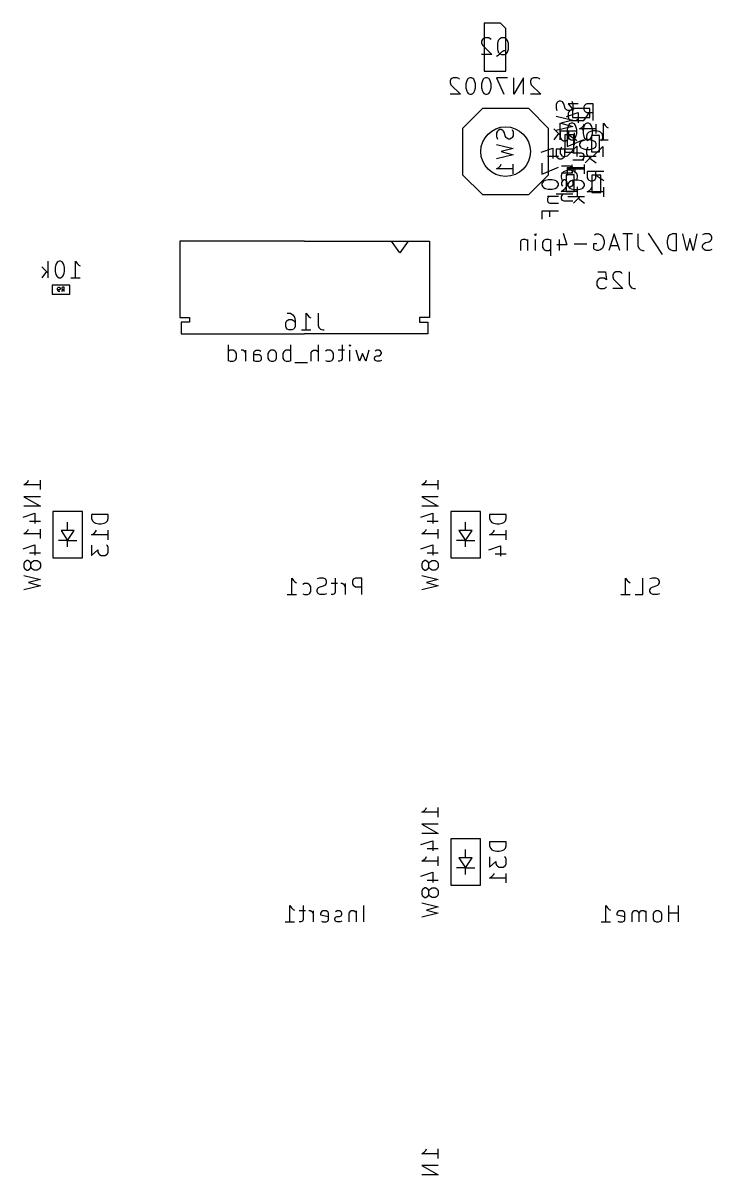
# Model space of a CAD drawing. Extents: x -29 to 358, y -109 to 38.
# Drawn here: x 272.5 to 314.1, y -38.7 to 30.9 of the extents above; entities that cross this region are included whole.
import ezdxf

# ---------------------------------------------------------------- set-up
doc = ezdxf.new("R2010")
doc.units = 0
doc.layers.add('BLACK', color=7, linetype='CONTINUOUS')

msp = doc.modelspace()

# ---------------------------------------------------------------- linework, layer by layer
at = {"layer": 'BLACK', "linetype": 'CONTINUOUS'}
for p, q in [((301.355, 30.91), (300.38, 30.91)), ((300.38, 30.91), (300.38, 28.01)), ((301.68, 30.585), (301.355, 30.91)), ((300.316, 29.96), (300.268, 29.9124)), ((300.411, 30.0076), (300.316, 29.96)), ((300.649, 30.0076), (300.411, 30.0076)), ((300.744, 29.96), (300.649, 30.0076)), ((300.792, 29.9124), (300.744, 29.96)), ((301.316, 29.96), (301.22, 29.8648)), ((301.411, 30.0076), (301.316, 29.96)), ((301.601, 30.0076), (301.411, 30.0076)), ((301.697, 29.96), (301.601, 30.0076)), ((301.68, 28.01), (301.68, 30.585)), ((301.792, 29.8648), (301.697, 29.96)), ((300.268, 29.9124), (300.22, 29.8171)), ((300.22, 29.8171), (300.22, 29.7219)), ((300.22, 29.7219), (300.268, 29.579)), ((300.268, 29.579), (300.84, 29.0076)), ((301.22, 29.8648), (301.173, 29.6743)), ((301.173, 29.6743), (301.173, 29.341)), ((301.173, 29.341), (301.22, 29.1505)), ((301.459, 29.1981), (301.554, 29.2457)), ((301.554, 29.2457), (301.649, 29.2457)), ((301.84, 29.6743), (301.792, 29.8648)), ((301.792, 29.1505), (301.84, 29.341)), ((301.84, 29.341), (301.84, 29.6743)), ((300.84, 29.0076), (300.22, 29.0076)), ((301.125, 28.9124), (301.22, 28.96)), ((301.22, 29.1505), (301.316, 29.0552)), ((301.22, 28.96), (301.316, 29.0552)), ((301.316, 29.0552), (301.459, 29.1981)), ((301.316, 29.0552), (301.411, 29.0076)), ((301.411, 29.0076), (301.601, 29.0076)), ((301.601, 29.0076), (301.697, 29.0552)), ((301.697, 29.0552), (301.792, 29.1505)), ((300.38, 28.01), (301.68, 28.01)), ((298.363, 27.5124), (298.316, 27.4171)), ((298.316, 27.4171), (298.316, 27.3219)), ((298.316, 27.3219), (298.363, 27.179)), ((298.411, 27.56), (298.363, 27.5124)), ((298.363, 27.179), (298.935, 26.6076)), ((298.506, 27.6076), (298.411, 27.56)), ((298.744, 27.6076), (298.506, 27.6076)), ((298.84, 27.56), (298.744, 27.6076)), ((298.887, 27.5124), (298.84, 27.56)), ((299.316, 27.4171), (299.268, 27.2267)), ((299.268, 27.2267), (299.268, 26.9886)), ((299.363, 27.5124), (299.316, 27.4171)), ((299.411, 27.56), (299.363, 27.5124)), ((299.506, 27.6076), (299.411, 27.56)), ((299.601, 27.6076), (299.506, 27.6076)), ((299.697, 27.56), (299.601, 27.6076)), ((299.744, 27.5124), (299.697, 27.56)), ((299.792, 27.4171), (299.744, 27.5124)), ((299.84, 27.2267), (299.792, 27.4171)), ((299.84, 26.9886), (299.84, 27.2267)), ((300.268, 27.4171), (300.22, 27.2267)), ((300.22, 27.2267), (300.22, 26.9886)), ((300.316, 27.5124), (300.268, 27.4171)), ((300.363, 27.56), (300.316, 27.5124)), ((300.459, 27.6076), (300.363, 27.56)), ((300.554, 27.6076), (300.459, 27.6076)), ((300.649, 27.56), (300.554, 27.6076)), ((300.697, 27.5124), (300.649, 27.56)), ((300.744, 27.4171), (300.697, 27.5124)), ((300.792, 27.2267), (300.744, 27.4171)), ((300.792, 26.9886), (300.792, 27.2267)), ((301.792, 27.6076), (301.125, 27.6076)), ((301.125, 27.6076), (301.554, 26.6076)), ((302.744, 27.6076), (302.173, 26.6076)), ((302.173, 26.6076), (302.173, 27.6076)), ((302.744, 26.6076), (302.744, 27.6076)), ((303.22, 27.5124), (303.173, 27.4171)), ((303.173, 27.4171), (303.173, 27.3219)), ((303.173, 27.3219), (303.22, 27.179)), ((303.268, 27.56), (303.22, 27.5124)), ((303.22, 27.179), (303.792, 26.6076)), ((303.363, 27.6076), (303.268, 27.56)), ((303.601, 27.6076), (303.363, 27.6076)), ((303.697, 27.56), (303.601, 27.6076)), ((303.744, 27.5124), (303.697, 27.56)), ((298.935, 26.6076), (298.316, 26.6076)), ((299.268, 26.9886), (299.316, 26.7981)), ((299.316, 26.7981), (299.363, 26.7029)), ((299.363, 26.7029), (299.411, 26.6552)), ((299.411, 26.6552), (299.506, 26.6076)), ((299.506, 26.6076), (299.601, 26.6076)), ((299.601, 26.6076), (299.697, 26.6552)), ((299.697, 26.6552), (299.744, 26.7029)), ((299.744, 26.7029), (299.792, 26.7981)), ((299.792, 26.7981), (299.84, 26.9886)), ((300.22, 26.9886), (300.268, 26.7981)), ((300.268, 26.7981), (300.316, 26.7029)), ((300.316, 26.7029), (300.363, 26.6552)), ((300.363, 26.6552), (300.459, 26.6076)), ((300.459, 26.6076), (300.554, 26.6076)), ((300.554, 26.6076), (300.649, 26.6552)), ((300.649, 26.6552), (300.697, 26.7029)), ((300.697, 26.7029), (300.744, 26.7981)), ((300.744, 26.7981), (300.792, 26.9886)), ((303.792, 26.6076), (303.173, 26.6076)), ((304.77, 26.0924), (304.722, 25.9971)), ((304.722, 25.9971), (304.722, 25.759)), ((304.722, 25.759), (304.77, 25.6162)), ((304.818, 26.14), (304.77, 26.0924)), ((304.913, 26.1876), (304.818, 26.14)), ((305.008, 26.1876), (304.913, 26.1876)), ((305.103, 26.14), (305.008, 26.1876)), ((305.151, 26.0924), (305.103, 26.14)), ((305.199, 25.9971), (305.151, 26.0924)), ((305.246, 25.8067), (305.199, 25.9971)), ((305.294, 25.7114), (305.246, 25.8067)), ((306.063, 26.0276), (305.444, 26.0276)), ((305.444, 26.0276), (305.778, 25.6467)), ((305.675, 26.1876), (305.722, 26.0448)), ((305.722, 25.8067), (305.675, 25.7114)), ((305.722, 26.0448), (305.722, 25.8067)), ((306.444, 25.9324), (306.397, 25.8371)), ((306.397, 25.8371), (306.397, 25.6943)), ((306.492, 25.98), (306.444, 25.9324)), ((306.587, 26.0276), (306.492, 25.98)), ((306.968, 26.0276), (306.587, 26.0276)), ((306.968, 25.0276), (306.968, 26.0276)), ((300.27, 25.74), (299.07, 24.54)), ((303.07, 25.74), (300.27, 25.74)), ((304.27, 24.54), (303.07, 25.74)), ((304.722, 25.2829), (305.722, 25.0448)), ((305.341, 25.6638), (305.294, 25.7114)), ((305.437, 25.6162), (305.341, 25.6638)), ((305.345, 25.2629), (306.059, 25.501)), ((305.532, 25.6162), (305.437, 25.6162)), ((305.492, 25.5514), (305.444, 25.4562)), ((305.444, 25.4562), (305.444, 25.2181)), ((305.444, 25.2181), (305.492, 25.1229)), ((305.54, 25.599), (305.492, 25.5514)), ((305.492, 25.1229), (305.54, 25.0752)), ((305.627, 25.6638), (305.532, 25.6162)), ((305.635, 25.6467), (305.54, 25.599)), ((305.54, 25.0752), (305.635, 25.0276)), ((305.675, 25.7114), (305.627, 25.6638)), ((305.778, 25.6467), (305.635, 25.6467)), ((306.755, 25.75), (305.705, 25.75)), ((305.705, 25.75), (305.705, 25.21)), ((305.705, 25.21), (306.755, 25.21)), ((305.92, 25.0276), (306.016, 25.0752)), ((306.016, 25.0752), (306.063, 25.1229)), ((306.059, 25.501), (306.059, 24.8819)), ((306.397, 25.6943), (306.444, 25.599)), ((306.397, 25.0276), (306.73, 25.5038)), ((306.444, 25.599), (306.492, 25.5514)), ((306.492, 25.5514), (306.587, 25.5038)), ((306.587, 25.5038), (306.968, 25.5038)), ((306.755, 25.21), (306.755, 25.75)), ((299.07, 24.54), (299.07, 21.74)), ((301.17, 24.3781), (301.122, 24.2829)), ((301.218, 24.4257), (301.17, 24.3781)), ((301.313, 24.4733), (301.218, 24.4257)), ((301.408, 24.4733), (301.313, 24.4733)), ((301.503, 24.4257), (301.408, 24.4733)), ((301.551, 24.3781), (301.503, 24.4257)), ((301.599, 24.2829), (301.551, 24.3781)), ((302.075, 24.4733), (302.122, 24.3305)), ((304.27, 21.74), (304.27, 24.54)), ((304.587, 24.5243), (304.968, 24.1433)), ((305.722, 24.6638), (304.722, 24.4257)), ((304.968, 23.8576), (304.968, 24.8576)), ((305.972, 24.3681), (304.972, 24.3681)), ((304.972, 24.3681), (304.972, 23.9871)), ((305.722, 25.0448), (305.008, 24.8543)), ((305.008, 24.8543), (305.722, 24.6638)), ((305.444, 24.6671), (305.397, 24.4767)), ((305.397, 24.4767), (305.397, 24.2386)), ((305.492, 24.7624), (305.444, 24.6671)), ((305.54, 24.81), (305.492, 24.7624)), ((305.496, 23.9871), (305.496, 24.3681)), ((305.635, 24.8576), (305.54, 24.81)), ((305.635, 25.0276), (305.92, 25.0276)), ((305.73, 24.8576), (305.635, 24.8576)), ((305.726, 25.0248), (306.392, 25.0248)), ((305.825, 24.81), (305.73, 24.8576)), ((305.873, 24.7624), (305.825, 24.81)), ((305.92, 24.6671), (305.873, 24.7624)), ((305.968, 24.4767), (305.92, 24.6671)), ((305.968, 24.2386), (305.968, 24.4767)), ((306.142, 24.511), (306.285, 24.6062)), ((307.142, 24.511), (306.142, 24.511)), ((306.285, 24.6062), (306.38, 24.7014)), ((306.345, 24.5486), (306.297, 24.501)), ((306.297, 24.501), (306.345, 24.4533)), ((306.297, 24.501), (306.392, 24.501)), ((306.392, 24.501), (306.345, 24.5486)), ((306.345, 24.4533), (306.392, 24.501)), ((306.397, 24.6671), (306.349, 24.4767)), ((306.349, 24.4767), (306.349, 24.2386)), ((306.38, 24.7014), (306.428, 24.7967)), ((306.444, 24.7624), (306.397, 24.6671)), ((306.492, 24.81), (306.444, 24.7624)), ((306.587, 24.8576), (306.492, 24.81)), ((306.682, 24.8576), (306.587, 24.8576)), ((306.778, 24.81), (306.682, 24.8576)), ((306.825, 24.7624), (306.778, 24.81)), ((306.981, 24.4057), (306.79, 24.3581)), ((306.873, 24.6671), (306.825, 24.7624)), ((306.92, 24.4767), (306.873, 24.6671)), ((306.92, 24.2386), (306.92, 24.4767)), ((307.124, 24.4057), (306.981, 24.4057)), ((307.314, 24.3581), (307.124, 24.4057)), ((307.142, 24.2252), (307.142, 24.7967)), ((307.587, 23.8576), (307.587, 24.8576)), ((307.587, 24.8576), (307.682, 24.7148)), ((307.682, 24.7148), (307.778, 24.6195)), ((307.778, 24.6195), (307.873, 24.5719)), ((301.122, 24.2829), (301.122, 24.0448)), ((301.122, 24.0448), (301.17, 23.9019)), ((301.646, 24.0924), (301.599, 24.2829)), ((301.694, 23.9971), (301.646, 24.0924)), ((301.741, 23.9495), (301.694, 23.9971)), ((301.837, 23.9019), (301.741, 23.9495)), ((301.932, 23.9019), (301.837, 23.9019)), ((302.027, 23.9495), (301.932, 23.9019)), ((302.075, 23.9971), (302.027, 23.9495)), ((302.122, 24.0924), (302.075, 23.9971)), ((302.122, 24.3305), (302.122, 24.0924)), ((304.873, 24.2386), (304.587, 23.8576)), ((304.972, 23.9871), (305.02, 23.8919)), ((305.02, 23.8919), (305.068, 23.8443)), ((305.068, 23.8443), (305.163, 23.7967)), ((305.163, 23.7967), (305.306, 23.7967)), ((305.25, 24.155), (305.25, 23.105)), ((305.79, 24.155), (305.25, 24.155)), ((305.306, 23.7967), (305.401, 23.8443)), ((305.392, 24.12), (305.392, 23.4533)), ((305.392, 23.4533), (306.392, 23.8819)), ((305.397, 24.2386), (305.444, 24.0481)), ((305.401, 23.8443), (305.449, 23.8919)), ((305.444, 24.0481), (305.492, 23.9529)), ((305.449, 23.8919), (305.496, 23.9871)), ((305.492, 23.9529), (305.54, 23.9052)), ((305.972, 23.7967), (305.496, 24.13)), ((305.54, 23.9052), (305.635, 23.8576)), ((305.635, 23.8576), (305.73, 23.8576)), ((305.73, 23.8576), (305.825, 23.9052)), ((305.79, 23.105), (305.79, 24.155)), ((305.818, 24.2829), (305.818, 23.521)), ((305.825, 23.9052), (305.873, 23.9529)), ((305.873, 23.9529), (305.92, 24.0481)), ((305.92, 24.0481), (305.968, 24.2386)), ((306.19, 23.7014), (306.142, 23.6062)), ((306.238, 23.749), (306.19, 23.7014)), ((306.333, 23.7967), (306.238, 23.749)), ((306.523, 23.8443), (306.333, 23.7967)), ((306.349, 24.2386), (306.397, 24.0481)), ((306.397, 24.0481), (306.444, 23.9529)), ((306.444, 23.9529), (306.492, 23.9052)), ((306.492, 23.9052), (306.587, 23.8576)), ((306.761, 23.8443), (306.523, 23.8443)), ((306.6, 24.2152), (306.552, 24.0724)), ((306.552, 24.0724), (306.552, 23.9771)), ((306.552, 23.9771), (306.6, 23.8343)), ((306.587, 23.8576), (306.682, 23.8576)), ((306.695, 24.3105), (306.6, 24.2152)), ((306.6, 23.8343), (306.648, 23.7867)), ((306.682, 23.8576), (306.778, 23.9052)), ((306.79, 24.3581), (306.695, 24.3105)), ((306.952, 23.7967), (306.761, 23.8443)), ((306.778, 23.9052), (306.825, 23.9529)), ((306.825, 23.9529), (306.873, 24.0481)), ((306.85, 24.12), (306.85, 23.12)), ((307.35, 24.12), (306.85, 24.12)), ((306.873, 24.0481), (306.92, 24.2386)), ((307.047, 23.749), (306.952, 23.7967)), ((307.095, 23.7014), (307.047, 23.749)), ((307.142, 23.6062), (307.095, 23.7014)), ((307.301, 23.8576), (307.873, 23.8576)), ((307.41, 24.3105), (307.314, 24.3581)), ((307.35, 23.12), (307.35, 24.12)), ((307.505, 24.2152), (307.41, 24.3105)), ((307.457, 23.7867), (307.505, 23.8343)), ((307.552, 24.0724), (307.505, 24.2152)), ((307.505, 23.8343), (307.552, 23.9771)), ((307.552, 23.9771), (307.552, 24.0724)), ((301.122, 23.5686), (302.122, 23.3305)), ((302.122, 23.3305), (301.408, 23.14)), ((301.408, 23.14), (302.122, 22.9495)), ((303.815, 23.111), (304.529, 23.349)), ((304.529, 23.349), (304.529, 22.73)), ((305.722, 23.2829), (304.722, 23.2829)), ((304.722, 23.2829), (304.722, 22.9019)), ((305.02, 23.3681), (304.972, 23.2729)), ((304.972, 23.2729), (304.972, 23.0348)), ((304.972, 23.0348), (305.02, 22.9395)), ((305.068, 23.4157), (305.02, 23.3681)), ((305.246, 22.9019), (305.246, 23.2829)), ((305.25, 23.105), (305.79, 23.105)), ((305.401, 22.8919), (305.972, 23.4633)), ((305.726, 23.0724), (306.25, 23.0724)), ((305.972, 23.4633), (305.972, 22.8443)), ((306.142, 23.6062), (306.142, 23.511)), ((306.142, 23.511), (306.19, 23.4157)), ((306.19, 23.4157), (306.238, 23.3681)), ((306.238, 23.3681), (306.333, 23.3205)), ((306.25, 23.0724), (306.345, 23.0248)), ((306.333, 23.3205), (306.523, 23.2729)), ((306.345, 23.0248), (306.392, 22.9295)), ((306.523, 23.2729), (306.761, 23.2729)), ((306.6, 23.3581), (306.552, 23.2629)), ((306.552, 23.2629), (306.552, 23.0248)), ((306.552, 23.0248), (306.6, 22.9295)), ((306.648, 23.4057), (306.6, 23.3581)), ((306.761, 23.2729), (306.952, 23.3205)), ((306.85, 23.12), (307.35, 23.12)), ((306.952, 23.3205), (307.047, 23.3681)), ((306.981, 22.8819), (307.552, 23.4533)), ((307.047, 23.3681), (307.095, 23.4157)), ((307.095, 23.4157), (307.142, 23.511)), ((307.142, 23.511), (307.142, 23.6062)), ((307.552, 23.4533), (307.552, 22.8343)), ((302.122, 22.9495), (301.122, 22.7114)), ((301.265, 22.1876), (301.36, 22.2829)), ((301.36, 22.2829), (301.408, 22.3781)), ((302.122, 21.8067), (302.122, 22.3781)), ((303.862, 22.4443), (303.862, 21.7776)), ((304.196, 22.8729), (304.862, 22.8729)), ((304.722, 22.9019), (304.77, 22.8067)), ((304.77, 22.8067), (304.818, 22.759)), ((304.818, 22.759), (304.913, 22.7114)), ((304.913, 22.7114), (305.056, 22.7114)), ((305.02, 22.9395), (305.068, 22.8919)), ((305.056, 22.7114), (305.151, 22.759)), ((305.056, 22.2829), (305.58, 22.2829)), ((305.068, 22.8919), (305.163, 22.8443)), ((305.151, 22.759), (305.199, 22.8067)), ((305.163, 22.8443), (305.258, 22.8443)), ((305.199, 22.8067), (305.246, 22.9019)), ((305.258, 22.8443), (305.401, 22.8919)), ((305.58, 22.2829), (305.675, 22.2352)), ((305.67, 22.2714), (305.718, 22.3667)), ((305.726, 22.6438), (306.392, 22.6438)), ((307.142, 22.8443), (306.142, 22.8443)), ((306.345, 22.6914), (306.297, 22.6438)), ((306.392, 22.7867), (306.345, 22.6914)), ((306.392, 22.9295), (306.392, 22.7867)), ((306.432, 21.7952), (306.432, 22.3667)), ((306.476, 22.4633), (306.857, 22.8443)), ((306.6, 22.9295), (306.648, 22.8819)), ((306.648, 22.8819), (306.743, 22.8343)), ((306.743, 22.8343), (306.838, 22.8343)), ((306.761, 22.749), (307.142, 22.4633)), ((306.838, 22.8343), (306.981, 22.8819)), ((299.07, 21.74), (300.27, 20.54)), ((301.122, 22.0924), (301.265, 22.1876)), ((302.122, 22.0924), (301.122, 22.0924)), ((303.07, 20.54), (304.27, 21.74)), ((303.862, 21.7776), (304.862, 22.2062)), ((305.07, 21.8252), (305.022, 21.6824)), ((305.022, 21.6824), (305.022, 21.5871)), ((305.022, 21.5871), (305.07, 21.4443)), ((305.056, 21.8543), (305.722, 21.8543)), ((305.165, 21.9205), (305.07, 21.8252)), ((305.26, 21.9681), (305.165, 21.9205)), ((305.451, 22.0157), (305.26, 21.9681)), ((305.32, 21.73), (305.32, 20.73)), ((305.82, 21.73), (305.32, 21.73)), ((306.392, 22.1676), (305.392, 22.1676)), ((305.392, 22.1676), (305.392, 21.6914)), ((305.432, 22.081), (305.575, 22.1762)), ((306.432, 22.081), (305.432, 22.081)), ((305.594, 22.0157), (305.451, 22.0157)), ((305.575, 22.1762), (305.67, 22.2714)), ((305.784, 21.9681), (305.594, 22.0157)), ((305.675, 21.9019), (305.627, 21.8543)), ((305.675, 22.2352), (305.722, 22.14)), ((305.722, 21.9971), (305.675, 21.9019)), ((305.722, 22.14), (305.722, 21.9971)), ((305.88, 21.9205), (305.784, 21.9681)), ((305.82, 20.73), (305.82, 21.73)), ((305.869, 21.8343), (305.869, 22.1676)), ((305.975, 21.8252), (305.88, 21.9205)), ((306.022, 21.6824), (305.975, 21.8252)), ((305.975, 21.4443), (306.022, 21.5871)), ((306.022, 21.5871), (306.022, 21.6824)), ((307.602, 21.9381), (306.602, 21.9381)), ((306.602, 21.9381), (306.602, 21.5571)), ((306.88, 21.725), (306.88, 20.675)), ((307.42, 21.725), (306.88, 21.725)), ((307.126, 21.5571), (307.126, 21.9381)), ((307.602, 21.3667), (307.126, 21.7)), ((307.42, 20.675), (307.42, 21.725)), ((303.91, 21.3014), (303.862, 21.2062)), ((303.862, 21.2062), (303.862, 21.111)), ((303.862, 21.111), (303.91, 21.0157)), ((303.958, 21.349), (303.91, 21.3014)), ((303.91, 21.0157), (303.958, 20.9681)), ((304.053, 21.3967), (303.958, 21.349)), ((303.958, 20.9681), (304.053, 20.9205)), ((304.243, 21.4443), (304.053, 21.3967)), ((304.053, 20.9205), (304.243, 20.8729)), ((304.481, 21.4443), (304.243, 21.4443)), ((304.672, 21.3967), (304.481, 21.4443)), ((304.481, 20.8729), (304.672, 20.9205)), ((304.767, 21.349), (304.672, 21.3967)), ((304.672, 20.9205), (304.767, 20.9681)), ((304.815, 21.3014), (304.767, 21.349)), ((304.767, 20.9681), (304.815, 21.0157)), ((304.862, 21.2062), (304.815, 21.3014)), ((304.815, 21.0157), (304.862, 21.111)), ((304.862, 21.111), (304.862, 21.2062)), ((305.103, 21.3781), (305.056, 21.2829)), ((305.056, 21.2829), (305.056, 21.14)), ((305.056, 21.14), (305.103, 21.0448)), ((305.07, 21.4443), (305.118, 21.3967)), ((305.199, 21.4257), (305.103, 21.3781)), ((305.165, 20.8252), (305.26, 20.9205)), ((305.246, 21.4257), (305.199, 21.4257)), ((305.341, 21.3781), (305.246, 21.4257)), ((305.26, 20.9205), (305.308, 21.0157)), ((305.389, 21.2829), (305.341, 21.3781)), ((305.389, 21.14), (305.389, 21.2829)), ((305.437, 21.0448), (305.389, 21.14)), ((305.48, 21.2714), (305.432, 21.1762)), ((305.432, 21.1762), (305.432, 21.081)), ((305.432, 21.081), (305.48, 20.9857)), ((305.532, 20.9971), (305.437, 21.0448)), ((305.528, 21.319), (305.48, 21.2714)), ((305.48, 20.9857), (305.528, 20.9381)), ((305.623, 21.3667), (305.528, 21.319)), ((305.528, 20.9381), (305.623, 20.8905)), ((305.58, 20.9971), (305.532, 20.9971)), ((305.675, 21.0448), (305.58, 20.9971)), ((305.813, 21.4143), (305.623, 21.3667)), ((305.623, 20.8905), (305.813, 20.8429)), ((305.675, 21.4257), (305.722, 21.3305)), ((305.722, 21.14), (305.675, 21.0448)), ((305.722, 21.3305), (305.722, 21.14)), ((306.051, 21.4143), (305.813, 21.4143)), ((305.927, 21.3967), (305.975, 21.4443)), ((306.022, 20.4443), (306.022, 21.0157)), ((306.242, 21.3667), (306.051, 21.4143)), ((306.051, 20.8429), (306.242, 20.8905)), ((306.337, 21.319), (306.242, 21.3667)), ((306.242, 20.8905), (306.337, 20.9381)), ((306.385, 21.2714), (306.337, 21.319)), ((306.337, 20.9381), (306.385, 20.9857)), ((306.432, 21.1762), (306.385, 21.2714)), ((306.385, 20.9857), (306.432, 21.081)), ((306.432, 21.081), (306.432, 21.1762)), ((306.602, 21.5571), (306.65, 21.4619)), ((306.65, 21.4619), (306.698, 21.4143)), ((306.698, 21.4143), (306.793, 21.3667)), ((306.745, 20.7952), (306.84, 20.8905)), ((306.793, 21.3667), (306.936, 21.3667)), ((306.84, 20.8905), (306.888, 20.9857)), ((306.936, 21.3667), (307.031, 21.4143)), ((307.031, 21.4143), (307.079, 21.4619)), ((307.079, 21.4619), (307.126, 21.5571)), ((307.602, 20.4143), (307.602, 20.9857)), ((300.27, 20.54), (303.07, 20.54)), ((304.196, 20.4443), (304.862, 20.4443)), ((304.243, 20.3967), (304.196, 20.3014)), ((304.196, 20.3014), (304.196, 20.1586)), ((304.243, 20.8729), (304.481, 20.8729)), ((304.291, 20.4443), (304.243, 20.3967)), ((305.722, 20.5686), (304.722, 20.5686)), ((305.022, 20.73), (305.165, 20.8252)), ((306.022, 20.73), (305.022, 20.73)), ((305.056, 20.4257), (305.103, 20.521)), ((305.056, 20.2829), (305.056, 20.4257)), ((305.103, 20.1876), (305.056, 20.2829)), ((305.103, 20.521), (305.151, 20.5686)), ((305.199, 20.14), (305.103, 20.1876)), ((305.32, 20.73), (305.82, 20.73)), ((306.432, 20.4143), (305.432, 20.4143)), ((305.766, 20.0333), (306.147, 20.4143)), ((305.813, 20.8429), (306.051, 20.8429)), ((306.051, 20.319), (306.432, 20.0333)), ((306.602, 20.7), (306.745, 20.7952)), ((307.602, 20.7), (306.602, 20.7)), ((306.88, 20.675), (307.42, 20.675)), ((304.862, 19.5395), (303.862, 19.5395)), ((303.862, 19.5395), (303.862, 19.0633)), ((304.196, 20.1586), (304.243, 20.0633)), ((304.243, 20.0633), (304.339, 20.0157)), ((304.339, 20.0157), (304.862, 20.0157)), ((304.339, 19.2062), (304.339, 19.5395)), ((305.722, 20.14), (305.199, 20.14)), ((303.425, 18.12), (303.473, 18.1676)), ((303.473, 18.0724), (303.425, 18.12)), ((303.473, 18.1676), (303.52, 18.12)), ((303.473, 18.1676), (303.473, 18.0724)), ((303.52, 18.12), (303.473, 18.0724)), ((305.14, 18.2152), (305.378, 17.501)), ((307.044, 18.12), (307.14, 18.1676)), ((307.14, 18.1676), (307.282, 18.1676)), ((307.282, 18.1676), (307.425, 18.12)), ((307.425, 18.12), (307.52, 18.0248)), ((308.235, 18.1676), (307.901, 17.1676)), ((308.568, 17.1676), (308.235, 18.1676)), ((309.33, 18.1676), (308.759, 18.1676)), ((309.044, 17.1676), (309.044, 18.1676)), ((309.663, 18.1676), (309.663, 17.4533)), ((310.282, 18.2152), (311.14, 16.9295)), ((311.616, 18.12), (311.52, 18.0248)), ((311.759, 18.1676), (311.616, 18.12)), ((311.997, 18.1676), (311.759, 18.1676)), ((311.997, 17.1676), (311.997, 18.1676)), ((312.616, 17.1676), (312.378, 18.1676)), ((313.235, 18.1676), (312.997, 17.1676)), ((313.711, 18.1676), (313.568, 18.12)), ((313.949, 18.1676), (313.711, 18.1676)), ((314.044, 18.12), (313.949, 18.1676)), ((314.092, 18.0724), (314.044, 18.12)), ((281.971, 17.725), (281.971, 13.125)), ((289.521, 17.725), (281.971, 17.725)), ((289.521, 17.725), (297.071, 17.725)), ((295.271, 17.0179), (294.771, 17.725)), ((295.771, 17.725), (295.271, 17.0179)), ((297.071, 17.725), (297.071, 13.125)), ((302.616, 17.7867), (302.568, 17.6914)), ((302.568, 17.6914), (302.568, 17.1676)), ((302.711, 17.8343), (302.616, 17.7867)), ((302.854, 17.8343), (302.711, 17.8343)), ((302.949, 17.7867), (302.854, 17.8343)), ((302.997, 17.739), (302.949, 17.7867)), ((302.997, 17.8343), (302.997, 17.1676)), ((303.473, 17.1676), (303.473, 17.8343)), ((303.949, 17.739), (303.901, 17.6438)), ((303.901, 17.6438), (303.901, 17.3581)), ((303.997, 17.7867), (303.949, 17.739)), ((304.092, 17.8343), (303.997, 17.7867)), ((304.282, 17.8343), (304.092, 17.8343)), ((304.378, 17.7867), (304.282, 17.8343)), ((304.378, 17.8343), (304.378, 16.8343)), ((305.378, 17.501), (304.759, 17.501)), ((304.901, 17.8343), (304.901, 17.1676)), ((306.568, 17.5486), (305.806, 17.5486)), ((306.997, 17.2629), (306.997, 17.5962)), ((306.997, 17.5962), (307.187, 17.5962)), ((307.52, 18.0248), (307.568, 17.9295)), ((307.568, 17.4057), (307.52, 17.3105)), ((307.568, 17.9295), (307.616, 17.739)), ((307.616, 17.5962), (307.568, 17.4057)), ((307.616, 17.739), (307.616, 17.5962)), ((308.473, 17.4533), (307.997, 17.4533)), ((309.663, 17.4533), (309.711, 17.3105)), ((311.473, 17.9295), (311.425, 17.739)), ((311.425, 17.739), (311.425, 17.5962)), ((311.425, 17.5962), (311.473, 17.4057)), ((311.52, 18.0248), (311.473, 17.9295)), ((311.473, 17.4057), (311.52, 17.3105)), ((312.806, 17.8819), (312.616, 17.1676)), ((312.997, 17.1676), (312.806, 17.8819)), ((313.568, 17.4533), (313.616, 17.5486)), ((313.568, 17.3581), (313.568, 17.4533)), ((313.616, 17.5486), (313.663, 17.5962)), ((313.663, 17.5962), (313.759, 17.6438)), ((313.759, 17.6438), (313.949, 17.6914)), ((313.949, 17.6914), (314.044, 17.739)), ((314.044, 17.739), (314.092, 17.7867)), ((314.14, 17.9771), (314.092, 18.0724)), ((314.092, 17.7867), (314.14, 17.8819)), ((314.14, 17.8819), (314.14, 17.9771)), ((303.901, 17.3581), (303.949, 17.2629)), ((303.949, 17.2629), (303.997, 17.2152)), ((303.997, 17.2152), (304.092, 17.1676)), ((304.092, 17.1676), (304.282, 17.1676)), ((304.282, 17.1676), (304.378, 17.2152)), ((307.044, 17.2152), (306.997, 17.2629)), ((307.187, 17.1676), (307.044, 17.2152)), ((307.282, 17.1676), (307.187, 17.1676)), ((307.425, 17.2152), (307.282, 17.1676)), ((307.52, 17.3105), (307.425, 17.2152)), ((309.711, 17.3105), (309.806, 17.2152)), ((309.806, 17.2152), (309.949, 17.1676)), ((309.949, 17.1676), (310.044, 17.1676)), ((311.52, 17.3105), (311.616, 17.2152)), ((311.616, 17.2152), (311.759, 17.1676)), ((311.759, 17.1676), (311.997, 17.1676)), ((313.616, 17.2629), (313.568, 17.3581)), ((313.663, 17.2152), (313.616, 17.2629)), ((313.759, 17.1676), (313.663, 17.2152)), ((313.997, 17.1676), (313.759, 17.1676)), ((314.14, 17.2152), (313.997, 17.1676)), ((273.633, 16.1843), (274.014, 15.8033)), ((274.014, 15.5176), (274.014, 16.5176)), ((274.49, 16.3271), (274.443, 16.1367)), ((274.443, 16.1367), (274.443, 15.8986)), ((274.538, 16.4224), (274.49, 16.3271)), ((274.586, 16.47), (274.538, 16.4224)), ((274.681, 16.5176), (274.586, 16.47)), ((274.776, 16.5176), (274.681, 16.5176)), ((274.871, 16.47), (274.776, 16.5176)), ((274.919, 16.4224), (274.871, 16.47)), ((274.967, 16.3271), (274.919, 16.4224)), ((275.014, 16.1367), (274.967, 16.3271)), ((275.014, 15.8986), (275.014, 16.1367)), ((275.681, 15.5176), (275.681, 16.5176)), ((275.681, 16.5176), (275.776, 16.3748)), ((275.776, 16.3748), (275.871, 16.2795)), ((275.871, 16.2795), (275.967, 16.2319)), ((273.919, 15.8986), (273.633, 15.5176)), ((274.443, 15.8986), (274.49, 15.7081)), ((274.49, 15.7081), (274.538, 15.6129)), ((274.538, 15.6129), (274.586, 15.5652)), ((274.586, 15.5652), (274.681, 15.5176)), ((274.681, 15.5176), (274.776, 15.5176)), ((274.776, 15.5176), (274.871, 15.5652)), ((274.871, 15.5652), (274.919, 15.6129)), ((274.919, 15.6129), (274.967, 15.7081)), ((274.967, 15.7081), (275.014, 15.8986)), ((275.395, 15.5176), (275.967, 15.5176)), ((307.235, 15.3914), (307.187, 15.2962)), ((307.235, 15.8676), (307.711, 15.8676)), ((307.282, 15.439), (307.235, 15.3914)), ((307.378, 15.4867), (307.282, 15.439)), ((307.616, 15.4867), (307.378, 15.4867)), ((307.711, 15.439), (307.616, 15.4867)), ((307.711, 15.8676), (307.759, 15.3914)), ((307.759, 15.3914), (307.711, 15.439)), ((308.187, 15.7724), (308.14, 15.6771)), ((308.14, 15.6771), (308.14, 15.5819)), ((308.14, 15.5819), (308.187, 15.439)), ((308.235, 15.82), (308.187, 15.7724)), ((308.187, 15.439), (308.759, 14.8676)), ((308.33, 15.8676), (308.235, 15.82)), ((308.568, 15.8676), (308.33, 15.8676)), ((308.663, 15.82), (308.568, 15.8676)), ((308.711, 15.7724), (308.663, 15.82)), ((309.14, 15.8676), (309.14, 15.1533)), ((275.325, 15.07), (274.275, 15.07)), ((274.275, 15.07), (274.275, 14.53)), ((274.596, 14.8929), (274.608, 14.9176)), ((274.596, 14.7938), (274.596, 14.8929)), ((274.608, 14.8062), (274.596, 14.831)), ((274.608, 14.7443), (274.596, 14.7938)), ((274.608, 14.9176), (274.62, 14.93)), ((274.62, 14.7938), (274.608, 14.8062)), ((274.633, 14.7071), (274.608, 14.7443)), ((274.62, 14.93), (274.645, 14.9424)), ((274.645, 14.7814), (274.62, 14.7938)), ((274.645, 14.6948), (274.633, 14.7071)), ((274.645, 14.9424), (274.695, 14.9424)), ((274.695, 14.7814), (274.645, 14.7814)), ((274.67, 14.6824), (274.645, 14.6948)), ((274.72, 14.6824), (274.67, 14.6824)), ((274.695, 14.9424), (274.72, 14.93)), ((274.72, 14.7938), (274.695, 14.7814)), ((274.72, 14.93), (274.732, 14.9176)), ((274.732, 14.8062), (274.72, 14.7938)), ((274.732, 14.9176), (274.744, 14.8929)), ((274.744, 14.831), (274.732, 14.8062)), ((274.744, 14.8929), (274.744, 14.831)), ((274.856, 14.9176), (274.843, 14.8929)), ((274.843, 14.8929), (274.843, 14.8557)), ((274.843, 14.8557), (274.856, 14.831)), ((274.843, 14.6824), (274.93, 14.8062)), ((274.868, 14.93), (274.856, 14.9176)), ((274.856, 14.831), (274.868, 14.8186)), ((274.893, 14.9424), (274.868, 14.93)), ((274.868, 14.8186), (274.893, 14.8062)), ((274.992, 14.9424), (274.893, 14.9424)), ((274.893, 14.8062), (274.992, 14.8062)), ((274.992, 14.6824), (274.992, 14.9424)), ((275.325, 14.53), (275.325, 15.07)), ((307.187, 15.2962), (307.187, 15.0581)), ((307.187, 15.0581), (307.235, 14.9629)), ((307.235, 14.9629), (307.282, 14.9152)), ((307.282, 14.9152), (307.378, 14.8676)), ((307.378, 14.8676), (307.616, 14.8676)), ((307.616, 14.8676), (307.711, 14.9152)), ((307.711, 14.9152), (307.759, 14.9629)), ((308.759, 14.8676), (308.14, 14.8676)), ((309.14, 15.1533), (309.187, 15.0105)), ((309.187, 15.0105), (309.282, 14.9152)), ((309.282, 14.9152), (309.425, 14.8676)), ((309.425, 14.8676), (309.52, 14.8676)), ((274.275, 14.53), (275.325, 14.53)), ((288.474, 13.3726), (288.664, 13.3726)), ((288.664, 13.3726), (288.759, 13.325)), ((288.759, 13.325), (288.807, 13.2774)), ((288.807, 13.2774), (288.902, 13.1345)), ((289.617, 12.3726), (289.617, 13.3726)), ((289.617, 13.3726), (289.712, 13.2298)), ((289.712, 13.2298), (289.807, 13.1345)), ((290.331, 13.3726), (290.331, 12.6583)), ((281.971, 13.125), (282.571, 13.125)), ((282.071, 12.825), (282.071, 12.125)), ((282.571, 12.825), (282.071, 12.825)), ((282.571, 13.125), (282.571, 12.825)), ((288.379, 12.8012), (288.426, 12.8964)), ((288.379, 12.5631), (288.379, 12.8012)), ((288.426, 12.4679), (288.379, 12.5631)), ((288.426, 12.8964), (288.474, 12.944)), ((288.474, 12.944), (288.569, 12.9917)), ((288.569, 12.9917), (288.759, 12.9917)), ((288.759, 12.9917), (288.855, 12.944)), ((288.855, 12.944), (288.902, 12.8964)), ((288.902, 13.1345), (288.95, 12.944)), ((288.902, 12.8964), (288.95, 12.8012)), ((288.95, 12.5631), (288.902, 12.4679)), ((288.95, 12.944), (288.95, 12.5631)), ((289.807, 13.1345), (289.902, 13.0869)), ((290.331, 12.6583), (290.379, 12.5155)), ((297.071, 13.125), (296.471, 13.125)), ((296.471, 13.125), (296.471, 12.825)), ((296.471, 12.825), (296.971, 12.825)), ((296.971, 12.825), (296.971, 12.125)), ((282.071, 12.125), (289.521, 12.125)), ((288.474, 12.4202), (288.426, 12.4679)), ((288.569, 12.3726), (288.474, 12.4202)), ((288.759, 12.3726), (288.569, 12.3726)), ((288.855, 12.4202), (288.759, 12.3726)), ((288.902, 12.4679), (288.855, 12.4202)), ((289.331, 12.3726), (289.902, 12.3726)), ((296.971, 12.125), (289.521, 12.125)), ((290.379, 12.5155), (290.474, 12.4202)), ((290.474, 12.4202), (290.617, 12.3726)), ((290.617, 12.3726), (290.712, 12.3726)), ((284.926, 10.4726), (284.926, 11.4726)), ((285.021, 11.1393), (284.926, 11.0917)), ((285.212, 11.1393), (285.021, 11.1393)), ((285.307, 11.0917), (285.212, 11.1393)), ((285.783, 11.1393), (285.688, 11.1393)), ((285.879, 11.0917), (285.783, 11.1393)), ((285.974, 10.4726), (285.974, 11.1393)), ((286.498, 11.0917), (286.593, 11.1393)), ((286.593, 11.1393), (286.783, 11.1393)), ((286.783, 11.1393), (286.879, 11.0917)), ((287.498, 11.1393), (287.402, 11.0917)), ((287.64, 11.1393), (287.498, 11.1393)), ((287.736, 11.0917), (287.64, 11.1393)), ((288.402, 11.1393), (288.307, 11.0917)), ((288.593, 11.1393), (288.402, 11.1393)), ((288.688, 11.0917), (288.593, 11.1393)), ((288.688, 10.4726), (288.688, 11.4726)), ((289.974, 11.0917), (290.069, 11.1393)), ((290.069, 11.1393), (290.212, 11.1393)), ((290.212, 11.1393), (290.307, 11.0917)), ((290.355, 10.4726), (290.355, 11.4726)), ((290.879, 11.1393), (290.783, 11.0917)), ((291.069, 11.1393), (290.879, 11.1393)), ((291.164, 11.0917), (291.069, 11.1393)), ((291.926, 11.1393), (291.545, 11.1393)), ((291.783, 11.4726), (291.783, 10.6155)), ((292.212, 11.425), (292.259, 11.4726)), ((292.259, 11.3774), (292.212, 11.425)), ((292.259, 11.4726), (292.307, 11.425)), ((292.259, 11.4726), (292.259, 11.3774)), ((292.307, 11.425), (292.259, 11.3774)), ((292.259, 10.4726), (292.259, 11.1393)), ((292.831, 10.4726), (292.64, 11.1393)), ((293.402, 11.1393), (293.212, 10.4726)), ((293.879, 11.1393), (293.783, 11.0917)), ((294.021, 11.1393), (293.879, 11.1393)), ((294.117, 11.0917), (294.021, 11.1393)), ((284.926, 10.5202), (285.021, 10.4726)), ((285.021, 10.4726), (285.212, 10.4726)), ((285.212, 10.4726), (285.307, 10.5202)), ((285.355, 11.044), (285.307, 11.0917)), ((285.307, 10.5202), (285.355, 10.5679)), ((285.402, 10.9488), (285.355, 11.044)), ((285.355, 10.5679), (285.402, 10.6631)), ((285.402, 10.6631), (285.402, 10.9488)), ((285.926, 11.044), (285.879, 11.0917)), ((285.974, 10.9488), (285.926, 11.044)), ((286.45, 10.9964), (286.498, 11.0917)), ((286.45, 10.4726), (286.45, 10.9964)), ((286.545, 10.8536), (286.45, 10.9012)), ((286.45, 10.5202), (286.545, 10.4726)), ((286.783, 10.8536), (286.545, 10.8536)), ((286.545, 10.4726), (286.783, 10.4726)), ((286.879, 10.806), (286.783, 10.8536)), ((286.783, 10.4726), (286.879, 10.5202)), ((286.926, 10.7107), (286.879, 10.806)), ((286.879, 10.5202), (286.926, 10.6155)), ((286.926, 10.6155), (286.926, 10.7107)), ((287.355, 11.044), (287.307, 10.9488)), ((287.307, 10.9488), (287.307, 10.6631)), ((287.307, 10.6631), (287.355, 10.5679)), ((287.402, 11.0917), (287.355, 11.044)), ((287.355, 10.5679), (287.402, 10.5202)), ((287.402, 10.5202), (287.498, 10.4726)), ((287.498, 10.4726), (287.64, 10.4726)), ((287.64, 10.4726), (287.736, 10.5202)), ((287.783, 11.044), (287.736, 11.0917)), ((287.736, 10.5202), (287.783, 10.5679)), ((287.831, 10.9488), (287.783, 11.044)), ((287.783, 10.5679), (287.831, 10.6631)), ((287.831, 10.6631), (287.831, 10.9488)), ((288.259, 11.044), (288.212, 10.9488)), ((288.212, 10.9488), (288.212, 10.6631)), ((288.212, 10.6631), (288.259, 10.5679)), ((288.307, 11.0917), (288.259, 11.044)), ((288.259, 10.5679), (288.307, 10.5202)), ((288.307, 10.5202), (288.402, 10.4726)), ((288.402, 10.4726), (288.593, 10.4726)), ((288.593, 10.4726), (288.688, 10.5202)), ((289.926, 10.9964), (289.974, 11.0917)), ((289.926, 10.4726), (289.926, 10.9964)), ((290.307, 11.0917), (290.355, 11.044)), ((290.783, 10.5202), (290.879, 10.4726)), ((290.879, 10.4726), (291.069, 10.4726)), ((291.069, 10.4726), (291.164, 10.5202)), ((291.212, 11.044), (291.164, 11.0917)), ((291.164, 10.5202), (291.212, 10.5679)), ((291.259, 10.9488), (291.212, 11.044)), ((291.212, 10.5679), (291.259, 10.6631)), ((291.259, 10.6631), (291.259, 10.9488)), ((291.64, 10.4726), (291.545, 10.4726)), ((291.736, 10.5202), (291.64, 10.4726)), ((291.783, 10.6155), (291.736, 10.5202)), ((293.021, 10.9488), (292.831, 10.4726)), ((293.212, 10.4726), (293.021, 10.9488)), ((293.736, 10.6631), (293.783, 10.7583)), ((293.736, 10.6155), (293.736, 10.6631)), ((293.783, 10.5202), (293.736, 10.6155)), ((293.783, 10.7583), (293.879, 10.806)), ((293.879, 10.4726), (293.783, 10.5202)), ((293.879, 10.806), (294.021, 10.806)), ((294.069, 10.4726), (293.879, 10.4726)), ((294.021, 10.806), (294.117, 10.8536)), ((294.164, 10.5202), (294.069, 10.4726)), ((294.164, 10.9964), (294.117, 11.0917)), ((294.117, 10.8536), (294.164, 10.9488)), ((294.164, 10.9488), (294.164, 10.9964)), ((289.688, 10.3774), (288.926, 10.3774)), ((272.552, 3), (272.695, 3.09524)), ((273.552, 3), (272.552, 3)), ((272.695, 3.09524), (272.79, 3.19048)), ((272.79, 3.19048), (272.838, 3.28571)), ((273.552, 2.71428), (273.552, 3.28571)), ((296.602, 3), (296.745, 3.09524)), ((297.602, 3), (296.602, 3)), ((296.745, 3.09524), (296.84, 3.19048)), ((296.84, 3.19048), (296.888, 3.28571)), ((297.602, 2.71428), (297.602, 3.28571)), ((273.552, 2.28571), (272.552, 2.28571)), ((272.552, 2.28571), (273.552, 1.71428)), ((297.602, 2.28571), (296.602, 2.28571)), ((296.602, 2.28571), (297.602, 1.71428)), ((273.552, 1.71428), (272.552, 1.71428)), ((276.1, 1.4), (274.3, 1.4)), ((274.3, 1.4), (274.3, -1.4)), ((276.1, -1.4), (276.1, 1.4)), ((297.602, 1.71428), (296.602, 1.71428)), ((300.15, 1.4), (298.35, 1.4)), ((298.35, 1.4), (298.35, -1.4)), ((300.15, -1.4), (300.15, 1.4)), ((272.505, 1.04762), (273.219, 1.28571)), ((272.886, 0.80952), (273.552, 0.80952)), ((273.219, 1.28571), (273.219, 0.66667)), ((275.2, 0.25), (275.2, 0.75)), ((277.652, 1.21428), (276.652, 1.21428)), ((276.652, 1.21428), (276.652, 0.97619)), ((276.652, 0.97619), (276.7, 0.83333)), ((276.7, 0.83333), (276.795, 0.73809)), ((276.795, 0.73809), (276.89, 0.69048)), ((277.414, 0.69048), (277.51, 0.73809)), ((277.51, 0.73809), (277.605, 0.83333)), ((277.605, 0.83333), (277.652, 0.97619)), ((277.652, 0.97619), (277.652, 1.21428)), ((296.555, 1.04762), (297.269, 1.28571)), ((296.936, 0.80952), (297.602, 0.80952)), ((297.269, 1.28571), (297.269, 0.66667)), ((299.25, 0.25), (299.25, 0.75)), ((301.702, 1.21428), (300.702, 1.21428)), ((300.702, 1.21428), (300.702, 0.97619)), ((300.702, 0.97619), (300.75, 0.83333)), ((300.75, 0.83333), (300.845, 0.73809)), ((300.845, 0.73809), (300.94, 0.69048)), ((301.464, 0.69048), (301.56, 0.73809)), ((301.56, 0.73809), (301.655, 0.83333)), ((301.655, 0.83333), (301.702, 0.97619)), ((301.702, 0.97619), (301.702, 1.21428)), ((272.552, 0.04762), (272.695, 0.14286)), ((273.552, 0.04762), (272.552, 0.04762)), ((272.695, 0.14286), (272.79, 0.2381)), ((272.79, 0.2381), (272.838, 0.33333)), ((273.552, -0.2381), (273.552, 0.33333)), ((275.6, 0.25), (274.8, 0.25)), ((274.8, 0.25), (275.2, -0.35)), ((275.2, -0.35), (275.6, 0.25)), ((276.652, -0.02381), (276.795, 0.07143)), ((276.795, 0.07143), (276.89, 0.16667)), ((276.89, 0.69048), (277.081, 0.64286)), ((276.89, 0.16667), (276.938, 0.2619)), ((277.081, 0.64286), (277.224, 0.64286)), ((277.224, 0.64286), (277.414, 0.69048)), ((277.652, -0.30952), (277.652, 0.2619)), ((296.602, 0.04762), (296.745, 0.14286)), ((297.602, 0.04762), (296.602, 0.04762)), ((296.745, 0.14286), (296.84, 0.2381)), ((296.84, 0.2381), (296.888, 0.33333)), ((297.602, -0.2381), (297.602, 0.33333)), ((299.65, 0.25), (298.85, 0.25)), ((298.85, 0.25), (299.25, -0.35)), ((299.25, -0.35), (299.65, 0.25)), ((300.702, -0.02381), (300.845, 0.07143)), ((300.845, 0.07143), (300.94, 0.16667)), ((300.94, 0.69048), (301.131, 0.64286)), ((300.94, 0.16667), (300.988, 0.2619)), ((301.131, 0.64286), (301.274, 0.64286)), ((301.274, 0.64286), (301.464, 0.69048)), ((301.702, -0.30952), (301.702, 0.2619)), ((272.505, -0.85714), (273.219, -0.61905)), ((273.219, -0.61905), (273.219, -1.23809)), ((275.2, -0.35), (274.65, -0.35)), ((275.2, -0.35), (275.75, -0.35)), ((275.2, -0.75), (275.2, -0.35)), ((277.652, -0.02381), (276.652, -0.02381)), ((276.652, -0.64286), (276.652, -1.2619)), ((277.605, -0.69048), (277.557, -0.64286)), ((277.652, -0.78571), (277.605, -0.69048)), ((296.555, -0.85714), (297.269, -0.61905)), ((297.269, -0.61905), (297.269, -1.23809)), ((299.25, -0.35), (298.7, -0.35)), ((299.25, -0.35), (299.8, -0.35)), ((299.25, -0.75), (299.25, -0.35)), ((300.655, -0.92857), (301.369, -0.69048)), ((301.702, -0.02381), (300.702, -0.02381)), ((301.369, -0.69048), (301.369, -1.30952)), ((272.886, -1.09524), (273.552, -1.09524)), ((276.652, -1.2619), (277.033, -0.92857)), ((277.033, -0.92857), (277.033, -1.07143)), ((277.033, -1.07143), (277.081, -1.16667)), ((277.081, -1.16667), (277.129, -1.21428)), ((277.129, -1.21428), (277.224, -1.2619)), ((277.224, -1.2619), (277.462, -1.2619)), ((277.462, -1.2619), (277.557, -1.21428)), ((277.557, -1.21428), (277.605, -1.16667)), ((277.605, -1.16667), (277.652, -1.07143)), ((277.652, -1.07143), (277.652, -0.78571)), ((296.936, -1.09524), (297.602, -1.09524)), ((301.036, -1.16667), (301.702, -1.16667)), ((272.6, -1.66667), (272.552, -1.7619)), ((272.552, -1.7619), (272.552, -1.95238)), ((272.552, -1.95238), (272.6, -2.04762)), ((272.648, -1.61905), (272.6, -1.66667)), ((272.6, -2.04762), (272.648, -2.09524)), ((272.743, -1.57143), (272.648, -1.61905)), ((272.79, -1.57143), (272.743, -1.57143)), ((272.886, -1.61905), (272.79, -1.57143)), ((272.933, -1.66667), (272.886, -1.61905)), ((272.886, -2.09524), (272.933, -2.04762)), ((272.981, -1.7619), (272.933, -1.66667)), ((272.933, -2.04762), (272.981, -1.95238)), ((272.981, -1.7619), (273.029, -1.66667)), ((272.981, -1.95238), (272.981, -1.7619)), ((273.029, -2.04762), (272.981, -1.95238)), ((273.029, -1.66667), (273.076, -1.61905)), ((273.076, -2.09524), (273.029, -2.04762)), ((273.076, -1.61905), (273.171, -1.57143)), ((273.171, -1.57143), (273.362, -1.57143)), ((273.362, -1.57143), (273.457, -1.61905)), ((273.457, -1.61905), (273.505, -1.66667)), ((273.505, -2.04762), (273.457, -2.09524)), ((273.505, -1.66667), (273.552, -1.7619)), ((273.552, -1.95238), (273.505, -2.04762)), ((273.552, -1.7619), (273.552, -1.95238)), ((274.3, -1.4), (276.1, -1.4)), ((296.65, -1.66667), (296.602, -1.7619)), ((296.602, -1.7619), (296.602, -1.95238)), ((296.602, -1.95238), (296.65, -2.04762)), ((296.698, -1.61905), (296.65, -1.66667)), ((296.65, -2.04762), (296.698, -2.09524)), ((296.793, -1.57143), (296.698, -1.61905)), ((296.84, -1.57143), (296.793, -1.57143)), ((296.936, -1.61905), (296.84, -1.57143)), ((296.983, -1.66667), (296.936, -1.61905)), ((296.936, -2.09524), (296.983, -2.04762)), ((297.031, -1.7619), (296.983, -1.66667)), ((296.983, -2.04762), (297.031, -1.95238)), ((297.031, -1.7619), (297.079, -1.66667)), ((297.031, -1.95238), (297.031, -1.7619)), ((297.079, -2.04762), (297.031, -1.95238)), ((297.079, -1.66667), (297.126, -1.61905)), ((297.126, -2.09524), (297.079, -2.04762)), ((297.126, -1.61905), (297.221, -1.57143)), ((297.221, -1.57143), (297.412, -1.57143)), ((297.412, -1.57143), (297.507, -1.61905)), ((297.507, -1.61905), (297.555, -1.66667)), ((297.555, -2.04762), (297.507, -2.09524)), ((297.555, -1.66667), (297.602, -1.7619)), ((297.602, -1.95238), (297.555, -2.04762)), ((297.602, -1.7619), (297.602, -1.95238)), ((298.35, -1.4), (300.15, -1.4)), ((272.552, -2.47619), (273.552, -2.71428)), ((272.648, -2.09524), (272.743, -2.14286)), ((272.743, -2.14286), (272.79, -2.14286)), ((272.79, -2.14286), (272.886, -2.09524)), ((273.552, -2.71428), (272.838, -2.90476)), ((273.171, -2.14286), (273.076, -2.09524)), ((273.362, -2.14286), (273.171, -2.14286)), ((273.457, -2.09524), (273.362, -2.14286)), ((288.75, -3.62738), (288.75, -2.62738)), ((288.75, -2.62738), (288.845, -2.77024)), ((288.845, -2.77024), (288.94, -2.86548)), ((290.417, -2.62738), (290.274, -2.675)), ((290.655, -2.62738), (290.417, -2.62738)), ((290.75, -2.675), (290.655, -2.62738)), ((290.798, -2.72262), (290.75, -2.675)), ((290.845, -2.81786), (290.798, -2.72262)), ((291.369, -2.62738), (291.369, -3.48452)), ((292.464, -2.72262), (292.417, -2.81786)), ((292.512, -2.675), (292.464, -2.72262)), ((292.607, -2.62738), (292.512, -2.675)), ((292.988, -2.62738), (292.607, -2.62738)), ((292.988, -3.62738), (292.988, -2.62738)), ((296.602, -2.47619), (297.602, -2.71428)), ((296.698, -2.09524), (296.793, -2.14286)), ((296.793, -2.14286), (296.84, -2.14286)), ((296.84, -2.14286), (296.936, -2.09524)), ((297.602, -2.71428), (296.888, -2.90476)), ((297.221, -2.14286), (297.126, -2.09524)), ((297.412, -2.14286), (297.221, -2.14286)), ((297.507, -2.09524), (297.412, -2.14286)), ((308.919, -3.62738), (308.919, -2.62738)), ((308.919, -2.62738), (309.014, -2.77024)), ((309.014, -2.77024), (309.11, -2.86548)), ((309.967, -3.62738), (309.967, -2.62738)), ((310.538, -2.62738), (310.395, -2.675)), ((310.776, -2.62738), (310.538, -2.62738)), ((310.871, -2.675), (310.776, -2.62738)), ((310.919, -2.72262), (310.871, -2.675)), ((310.967, -2.81786), (310.919, -2.72262)), ((273.552, -3.09524), (272.552, -3.33333)), ((272.838, -2.90476), (273.552, -3.09524)), ((288.94, -2.86548), (289.036, -2.91309)), ((289.512, -2.96071), (289.417, -3.00833)), ((289.702, -2.96071), (289.512, -2.96071)), ((289.798, -3.00833), (289.702, -2.96071)), ((289.845, -3.05595), (289.798, -3.00833)), ((289.893, -3.15119), (289.845, -3.05595)), ((289.845, -3.53214), (289.893, -3.4369)), ((289.893, -3.4369), (289.893, -3.15119)), ((290.274, -3.34167), (290.321, -3.24643)), ((290.274, -3.4369), (290.274, -3.34167)), ((290.321, -3.53214), (290.274, -3.4369)), ((290.321, -3.24643), (290.369, -3.19881)), ((290.369, -3.19881), (290.464, -3.15119)), ((290.464, -3.15119), (290.655, -3.10357)), ((290.655, -3.10357), (290.75, -3.05595)), ((290.75, -3.05595), (290.798, -3.00833)), ((290.798, -3.00833), (290.845, -2.91309)), ((290.845, -2.91309), (290.845, -2.81786)), ((291.512, -2.96071), (291.131, -2.96071)), ((291.798, -2.96071), (291.702, -2.96071)), ((291.893, -3.00833), (291.798, -2.96071)), ((291.94, -3.05595), (291.893, -3.00833)), ((291.988, -3.15119), (291.94, -3.05595)), ((291.988, -3.62738), (291.988, -2.96071)), ((292.417, -2.81786), (292.417, -2.96071)), ((292.417, -2.96071), (292.464, -3.05595)), ((292.464, -3.05595), (292.512, -3.10357)), ((292.512, -3.10357), (292.607, -3.15119)), ((292.607, -3.15119), (292.988, -3.15119)), ((297.602, -3.09524), (296.602, -3.33333)), ((296.888, -2.90476), (297.602, -3.09524)), ((309.11, -2.86548), (309.205, -2.91309)), ((310.395, -3.34167), (310.443, -3.24643)), ((310.395, -3.4369), (310.395, -3.34167)), ((310.443, -3.53214), (310.395, -3.4369)), ((310.443, -3.24643), (310.49, -3.19881)), ((310.49, -3.19881), (310.586, -3.15119)), ((310.586, -3.15119), (310.776, -3.10357)), ((310.776, -3.10357), (310.871, -3.05595)), ((310.871, -3.05595), (310.919, -3.00833)), ((310.919, -3.00833), (310.967, -2.91309)), ((310.967, -2.91309), (310.967, -2.81786)), ((288.464, -3.62738), (289.036, -3.62738)), ((289.417, -3.57976), (289.512, -3.62738)), ((289.512, -3.62738), (289.702, -3.62738)), ((289.702, -3.62738), (289.798, -3.57976)), ((289.798, -3.57976), (289.845, -3.53214)), ((290.369, -3.57976), (290.321, -3.53214)), ((290.464, -3.62738), (290.369, -3.57976)), ((290.702, -3.62738), (290.464, -3.62738)), ((290.845, -3.57976), (290.702, -3.62738)), ((291.226, -3.62738), (291.131, -3.62738)), ((291.321, -3.57976), (291.226, -3.62738)), ((291.369, -3.48452), (291.321, -3.57976)), ((308.633, -3.62738), (309.205, -3.62738)), ((309.49, -3.62738), (309.967, -3.62738)), ((310.49, -3.57976), (310.443, -3.53214)), ((310.586, -3.62738), (310.49, -3.57976)), ((310.824, -3.62738), (310.586, -3.62738)), ((310.967, -3.57976), (310.824, -3.62738)), ((296.602, -16.785), (296.745, -16.6898)), ((296.745, -16.6898), (296.84, -16.5945)), ((296.84, -16.5945), (296.888, -16.4993)), ((297.602, -17.0707), (297.602, -16.4993)), ((297.602, -16.785), (296.602, -16.785)), ((297.602, -17.4993), (296.602, -17.4993)), ((296.602, -17.4993), (297.602, -18.0707)), ((297.602, -18.0707), (296.602, -18.0707)), ((296.555, -18.7374), (297.269, -18.4993)), ((297.269, -18.4993), (297.269, -19.1183)), ((300.15, -18.385), (298.35, -18.385)), ((298.35, -18.385), (298.35, -21.185)), ((300.15, -21.185), (300.15, -18.385)), ((301.702, -18.5707), (300.702, -18.5707)), ((300.702, -18.5707), (300.702, -18.8088)), ((301.702, -18.8088), (301.702, -18.5707)), ((296.84, -19.5469), (296.888, -19.4517)), ((296.936, -18.9755), (297.602, -18.9755)), ((297.602, -20.0231), (297.602, -19.4517)), ((299.25, -19.535), (299.25, -19.035)), ((300.702, -18.8088), (300.75, -18.9517)), ((300.702, -19.4755), (300.702, -20.0945)), ((300.75, -18.9517), (300.845, -19.0469)), ((300.845, -19.0469), (300.94, -19.0945)), ((300.94, -19.0945), (301.131, -19.1421)), ((301.131, -19.1421), (301.274, -19.1421)), ((301.274, -19.1421), (301.464, -19.0945)), ((301.464, -19.0945), (301.56, -19.0469)), ((301.56, -19.0469), (301.655, -18.9517)), ((301.655, -19.5231), (301.607, -19.4755)), ((301.655, -18.9517), (301.702, -18.8088)), ((296.602, -19.7374), (296.745, -19.6421)), ((297.602, -19.7374), (296.602, -19.7374)), ((296.745, -19.6421), (296.84, -19.5469)), ((299.25, -20.135), (298.7, -20.135)), ((299.65, -19.535), (298.85, -19.535)), ((298.85, -19.535), (299.25, -20.135)), ((299.25, -20.135), (299.65, -19.535)), ((299.25, -20.135), (299.8, -20.135)), ((299.25, -20.535), (299.25, -20.135)), ((300.702, -20.0945), (301.083, -19.7612)), ((301.083, -19.7612), (301.083, -19.904)), ((301.083, -19.904), (301.131, -19.9993)), ((301.131, -19.9993), (301.179, -20.0469)), ((301.179, -20.0469), (301.274, -20.0945)), ((301.274, -20.0945), (301.512, -20.0945)), ((301.512, -20.0945), (301.607, -20.0469)), ((301.607, -20.0469), (301.655, -19.9993)), ((301.702, -19.6183), (301.655, -19.5231)), ((301.655, -19.9993), (301.702, -19.904)), ((301.702, -19.904), (301.702, -19.6183)), ((296.555, -20.6421), (297.269, -20.404)), ((296.936, -20.8802), (297.602, -20.8802)), ((297.269, -20.404), (297.269, -21.0231)), ((300.702, -20.7612), (300.845, -20.666)), ((301.702, -20.7612), (300.702, -20.7612)), ((300.845, -20.666), (300.94, -20.5707)), ((300.94, -20.5707), (300.988, -20.4755)), ((301.702, -21.0469), (301.702, -20.4755)), ((296.65, -21.4517), (296.602, -21.5469)), ((296.602, -21.5469), (296.602, -21.7374)), ((296.698, -21.404), (296.65, -21.4517)), ((296.793, -21.3564), (296.698, -21.404)), ((296.84, -21.3564), (296.793, -21.3564)), ((296.936, -21.404), (296.84, -21.3564)), ((296.983, -21.4517), (296.936, -21.404)), ((297.031, -21.5469), (296.983, -21.4517)), ((297.031, -21.5469), (297.079, -21.4517)), ((297.031, -21.7374), (297.031, -21.5469)), ((297.079, -21.4517), (297.126, -21.404)), ((297.126, -21.404), (297.221, -21.3564)), ((297.221, -21.3564), (297.412, -21.3564)), ((297.412, -21.3564), (297.507, -21.404)), ((297.507, -21.404), (297.555, -21.4517)), ((297.555, -21.4517), (297.602, -21.5469)), ((297.602, -21.5469), (297.602, -21.7374)), ((298.35, -21.185), (300.15, -21.185)), ((296.602, -21.7374), (296.65, -21.8326)), ((296.602, -22.2612), (297.602, -22.4993)), ((296.65, -21.8326), (296.698, -21.8802)), ((296.698, -21.8802), (296.793, -21.9279)), ((296.793, -21.9279), (296.84, -21.9279)), ((296.84, -21.9279), (296.936, -21.8802)), ((296.936, -21.8802), (296.983, -21.8326)), ((296.983, -21.8326), (297.031, -21.7374)), ((297.079, -21.8326), (297.031, -21.7374)), ((297.126, -21.8802), (297.079, -21.8326)), ((297.221, -21.9279), (297.126, -21.8802)), ((297.412, -21.9279), (297.221, -21.9279)), ((297.507, -21.8802), (297.412, -21.9279)), ((297.555, -21.8326), (297.507, -21.8802)), ((297.602, -21.7374), (297.555, -21.8326)), ((288.631, -23.4124), (288.631, -22.4124)), ((288.631, -22.4124), (288.726, -22.5552)), ((288.726, -22.5552), (288.821, -22.6505)), ((288.821, -22.6505), (288.917, -22.6981)), ((289.583, -22.7457), (289.202, -22.7457)), ((289.44, -22.4124), (289.44, -23.2695)), ((289.869, -22.7457), (289.774, -22.7457)), ((289.964, -22.7933), (289.869, -22.7457)), ((290.012, -22.841), (289.964, -22.7933)), ((290.06, -22.9362), (290.012, -22.841)), ((290.06, -23.4124), (290.06, -22.7457)), ((290.536, -22.7933), (290.488, -22.8886)), ((290.488, -22.8886), (290.488, -22.9838)), ((290.631, -22.7457), (290.536, -22.7933)), ((290.821, -22.7457), (290.631, -22.7457)), ((290.917, -22.7933), (290.821, -22.7457)), ((290.964, -22.8886), (290.917, -22.7933)), ((290.964, -23.2695), (290.964, -22.8886)), ((291.488, -22.7457), (291.393, -22.7933)), ((291.631, -22.7457), (291.488, -22.7457)), ((291.726, -22.7933), (291.631, -22.7457)), ((291.774, -22.8886), (291.726, -22.7933)), ((291.726, -23.0314), (291.774, -22.9362)), ((291.774, -22.9362), (291.774, -22.8886)), ((292.25, -22.7933), (292.202, -22.8886)), ((292.202, -22.8886), (292.202, -23.4124)), ((292.345, -22.7457), (292.25, -22.7933)), ((292.488, -22.7457), (292.345, -22.7457)), ((292.583, -22.7933), (292.488, -22.7457)), ((292.631, -22.841), (292.583, -22.7933)), ((292.631, -22.7457), (292.631, -23.4124)), ((293.107, -23.4124), (293.107, -22.4124)), ((297.602, -22.8802), (296.602, -23.1183)), ((297.602, -22.4993), (296.888, -22.6898)), ((296.888, -22.6898), (297.602, -22.8802)), ((307.729, -23.4124), (307.729, -22.4124)), ((307.729, -22.4124), (307.824, -22.5552)), ((307.824, -22.5552), (307.919, -22.6505)), ((307.919, -22.6505), (308.014, -22.6981)), ((308.443, -22.7933), (308.395, -22.8886)), ((308.395, -22.8886), (308.395, -22.9838)), ((308.538, -22.7457), (308.443, -22.7933)), ((308.729, -22.7457), (308.538, -22.7457)), ((308.824, -22.7933), (308.729, -22.7457)), ((308.871, -22.8886), (308.824, -22.7933)), ((308.871, -23.2695), (308.871, -22.8886)), ((309.348, -22.7933), (309.3, -22.8886)), ((309.3, -22.8886), (309.3, -23.4124)), ((309.443, -22.7457), (309.348, -22.7933)), ((309.586, -22.7457), (309.443, -22.7457)), ((309.681, -22.7933), (309.586, -22.7457)), ((309.729, -22.8886), (309.681, -22.7933)), ((309.776, -22.7933), (309.729, -22.8886)), ((309.729, -22.8886), (309.729, -23.4124)), ((309.871, -22.7457), (309.776, -22.7933)), ((310.014, -22.7457), (309.871, -22.7457)), ((310.11, -22.7933), (310.014, -22.7457)), ((310.157, -22.841), (310.11, -22.7933)), ((310.157, -23.4124), (310.157, -22.7457)), ((310.633, -22.841), (310.586, -22.9362)), ((310.586, -22.9362), (310.586, -23.2219)), ((310.681, -22.7933), (310.633, -22.841)), ((310.776, -22.7457), (310.681, -22.7933)), ((310.919, -22.7457), (310.776, -22.7457)), ((311.014, -22.7933), (310.919, -22.7457)), ((311.062, -22.841), (311.014, -22.7933)), ((311.11, -22.9362), (311.062, -22.841)), ((311.11, -23.2219), (311.11, -22.9362)), ((311.538, -23.4124), (311.538, -22.4124)), ((312.11, -22.8886), (311.538, -22.8886)), ((312.11, -23.4124), (312.11, -22.4124)), ((288.345, -23.4124), (288.917, -23.4124)), ((289.298, -23.4124), (289.202, -23.4124)), ((289.393, -23.3648), (289.298, -23.4124)), ((289.44, -23.2695), (289.393, -23.3648)), ((290.488, -22.9838), (290.964, -23.079)), ((290.536, -23.3648), (290.631, -23.4124)), ((290.631, -23.4124), (290.821, -23.4124)), ((290.821, -23.4124), (290.917, -23.3648)), ((290.917, -23.3648), (290.964, -23.2695)), ((291.345, -23.2219), (291.393, -23.1267)), ((291.345, -23.2695), (291.345, -23.2219)), ((291.393, -23.3648), (291.345, -23.2695)), ((291.393, -23.1267), (291.488, -23.079)), ((291.488, -23.4124), (291.393, -23.3648)), ((291.488, -23.079), (291.631, -23.079)), ((291.679, -23.4124), (291.488, -23.4124)), ((291.631, -23.079), (291.726, -23.0314)), ((291.774, -23.3648), (291.679, -23.4124)), ((307.443, -23.4124), (308.014, -23.4124)), ((308.395, -22.9838), (308.871, -23.079)), ((308.443, -23.3648), (308.538, -23.4124)), ((308.538, -23.4124), (308.729, -23.4124)), ((308.729, -23.4124), (308.824, -23.3648)), ((308.824, -23.3648), (308.871, -23.2695)), ((310.586, -23.2219), (310.633, -23.3171)), ((310.633, -23.3171), (310.681, -23.3648)), ((310.681, -23.3648), (310.776, -23.4124)), ((310.776, -23.4124), (310.919, -23.4124)), ((310.919, -23.4124), (311.014, -23.3648)), ((311.014, -23.3648), (311.062, -23.3171)), ((311.062, -23.3171), (311.11, -23.2219)), ((296.602, -37.4133), (296.745, -37.3181)), ((297.602, -37.4133), (296.602, -37.4133)), ((296.745, -37.3181), (296.84, -37.2228)), ((296.84, -37.2228), (296.888, -37.1276)), ((297.602, -37.699), (297.602, -37.1276)), ((297.602, -38.1276), (296.602, -38.1276)), ((296.602, -38.1276), (297.602, -38.699)), ((297.602, -38.699), (296.602, -38.699))]:
    msp.add_line(p, q, dxfattribs=at)
at = {"layer": 'BLACK'}
msp.add_circle((301.67, 23.14), 1.5, dxfattribs=at)

doc.saveas('drawing.dxf')
